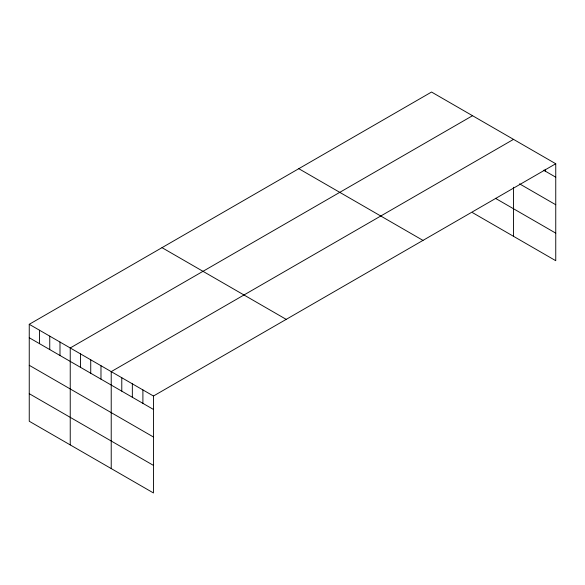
<?xml version="1.0" encoding="UTF-8"?>
<svg xmlns="http://www.w3.org/2000/svg" width="585" height="585" viewBox="0 0 585 585"><rect width="100%" height="100%" fill="white"/><g stroke="black" fill="none" stroke-linecap="round" stroke-linejoin="round"><path stroke-width="0.88" d="M555.75 163.749L153.46 396.016L153.46 492.958L29.25 421.251L29.25 324.302L431.54 92.042L555.75 163.749L555.75 260.698L472.534 212.648M472.534 115.706L70.237 347.965L70.237 444.914M513.52 139.369L111.223 371.629L111.223 468.578M543.684 170.22L555.75 177.189M519.553 183.844L555.75 204.743M495.393 198.293L555.75 233.137M298.789 168.685L422.992 240.398M162.008 247.66L286.211 319.366M29.25 324.302L153.46 396.016M29.25 337.742L153.46 409.449M29.25 365.296L153.46 437.01M29.25 393.69L153.46 465.397M545.191 169.299L545.191 171.091M513.52 187.244L513.52 236.318M142.901 389.917L142.901 403.358M132.342 383.826L132.342 397.259M121.782 377.727L121.782 391.16M100.978 365.713L100.978 379.153M90.733 359.797L90.733 373.237M80.489 353.881L80.489 367.321M59.992 342.049L59.992 355.49M49.747 336.134L49.747 349.574M39.495 330.218L39.495 343.658"/></g></svg>
